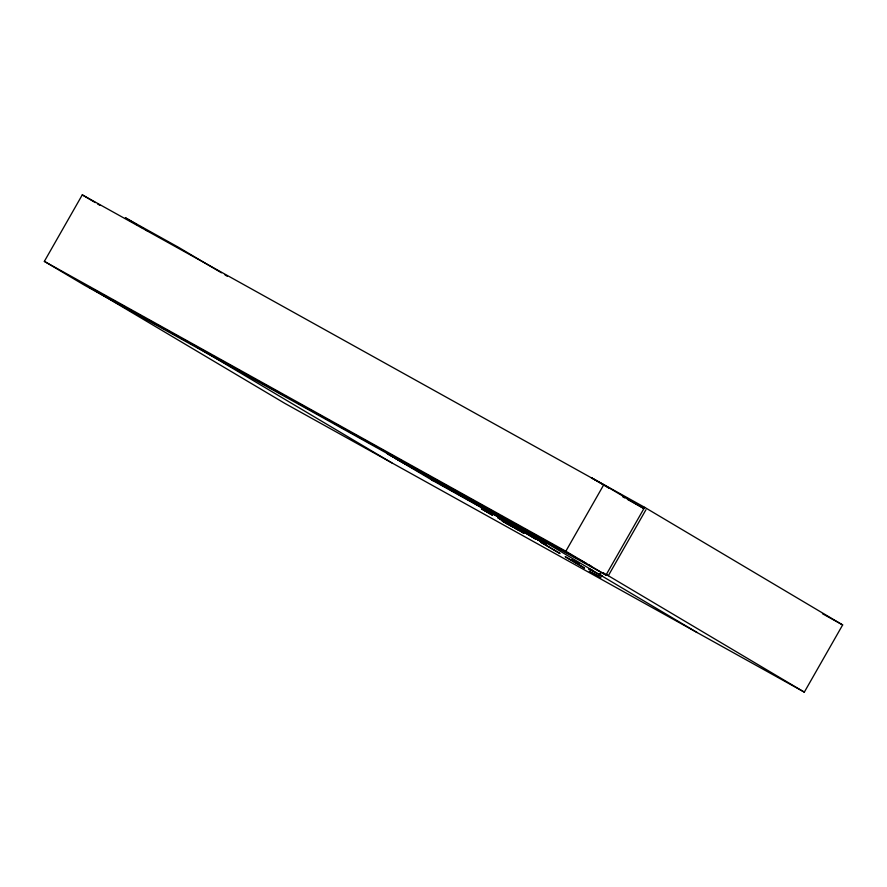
<?xml version="1.0" encoding="UTF-8"?>
<svg xmlns="http://www.w3.org/2000/svg" width="887" height="887" viewBox="0 0 887 887"><rect width="100%" height="100%" fill="white"/><g stroke="black" fill="none" stroke-linecap="round" stroke-linejoin="round"><path stroke-width="1.33" d="M503.206 517.886L502.641 517.631L503.971 518.185L492.906 511.888C494.536 512.387 490.145 510.857 493.46 512.209M539.551 539.185L541.724 540.305L541.159 540.017M539.917 539.496L530.426 533.952M598.736 574.454L602.029 576.062M466.462 496.775L459.533 493.083M463.635 495.534L459.167 492.728M530.382 533.641L531.346 534.395M433.033 478.304L437.856 481.186M408.907 465.564L406.146 464.156M482.683 509.471L492.584 515.258L481.375 508.717L491.387 514.294M452.492 490.467L460.386 494.902L452.259 490.311M571.416 559.697L579.555 564.287L571.638 559.83M609.047 488.216L591.252 477.649L644.638 507.32L605.998 575.075L84.498 285.215L44.35 261.377L82.28 194.863L603.781 484.723L643.929 508.573L627.32 499.337M450.784 488.172L454.543 490.522L450.108 487.65M511.987 526.556L502.075 520.946L513.473 527.299M510.258 523.629L510.735 522.798M521.456 528.563L516.023 525.536L521.922 528.829M531.446 534.539L529.095 533.198M546.015 544.396L538.154 539.95L546.348 544.474M605.998 575.075L565.839 551.226L603.781 484.723M589.156 569.022C586.861 567.602 594.623 571.483 591.574 570.319M599.634 574.044L598.559 574.443L602.417 576.439L601.885 576.162M599.468 574.865L600.022 573.889M600.488 574.177L600.266 575.33L600.654 574.266M645.969 509.715L608.349 575.663L606.475 574.621M506.688 519.416L697.559 632.797L804.321 692.137L842.65 624.936L644.638 507.32M398.274 459.732L397.642 459.433L401.401 461.451M419.252 471.396L410.371 466.429M431.137 478.015L429.851 477.361L431.858 478.625M509.038 524.017L506.344 522.532M515.136 525.913L525.747 531.945M522.676 532.244L513.795 527.277M529.284 533.342L527.998 532.677M540.006 540.438L528.774 534.218L532.599 536.568M543.254 542.611L541.968 541.946M524.638 531.169L514.637 525.547M429.474 476.53L423.099 472.937M454.288 491.387L466.185 498.095M508.983 524.051L509.759 524.627M543.166 542.644L544.396 543.454L543.177 542.8M531.258 534.24L529.007 533.231M539.196 538.986L541.724 540.305M456.228 492.607L455.275 492.052M575.386 561.992L574.477 561.46M387.065 453.567L388.273 454.155M398.196 459.954L395.646 458.524L399.361 460.53M398.962 460.386L400.081 460.896L398.906 460.22M409.96 466.418L408.009 465.165L409.739 466.019L408.608 465.22M410.448 466.662L420.371 472.261M503.949 519.649L512.453 524.439M528.02 532.688L518.075 527.089L518.551 527.421M515.89 526.545L512.442 524.428L514.726 525.736M507.841 523.563L508.994 524.195L497.851 517.753L499.071 518.418M529.206 533.519L530.448 534.174L529.151 533.353M511.921 526.346L511.466 525.991L513.817 527.288L512.653 526.667M539.906 540.693L532.078 536.424M539.884 540.671L541.114 541.292M523.796 533.109L521.434 531.823M588.635 568.722L592.472 570.74M542.245 542.312L543.232 542.888L534.473 537.855L535.892 538.697M408.563 465.132L409.373 465.542M420.338 471.973L429.873 477.361L428.465 476.507M408.763 465.83L409.594 466.274L400.059 460.885L401.489 461.706M419.152 471.596L419.983 472.05M431.071 478.226L431.869 478.658L422.356 473.259M454.266 491.365L455.497 491.975M465.387 497.751L466.629 498.405L466.152 498.073M513.839 525.115L514.671 525.57M529.24 533.519L530.049 533.941M508.961 524.206L509.792 524.649M522.576 532.444L523.408 532.887M426.747 474.977L427.623 475.476M487.695 512.475L486.298 511.533M407.787 464.976L408.94 465.586M409.229 465.797L410.393 466.44M421.159 472.383L422.301 473.026M455.474 491.975L456.617 492.618M454.709 491.642L465.42 497.773M529.24 533.542L518.518 527.41M523.452 530.703L524.594 531.335M499.037 518.407L506.355 522.543M590.875 569.909L600.177 575.275M461.118 494.103L452.625 489.347M622.574 496.698L624.947 498.017M822.482 613.726L842.65 624.936M44.35 261.377L565.839 551.226M88.911 286.911L91.461 288.342M93.712 289.583L100.918 293.597M103.324 294.927L105.863 296.347M112.937 300.272L115.454 301.68M117.738 302.944L124.945 306.946M127.351 308.288L131.054 310.35M133.449 311.681L140.645 315.683M143.04 317.014L145.446 318.344M147.841 319.675L155.037 323.677M157.387 324.986L164.638 329.01M167 330.319L169.439 331.683M171.801 332.991L179.03 337.016M181.414 338.335L188.621 342.349M191.027 343.679L193.887 345.287M195.839 346.362L204.764 351.341M205.507 351.729L210.807 354.689M213.224 356.031L215.641 357.383M221.218 360.455L225.298 362.75M227.715 364.091L234.966 368.127M235.709 368.515L239.8 370.81M245.377 373.893L247.795 375.234M253.094 378.195L255.511 379.536M257.917 380.878L260.334 382.219M262.752 383.572L265.169 384.914M265.912 385.302L274.837 390.28M275.58 390.679L282.831 394.704M285.248 396.045L287.665 397.387M297.788 403.042L305.039 407.066M305.782 407.466L314.708 412.444M315.45 412.832L322.702 416.868M325.108 418.209L329.199 420.505M334.776 423.576L337.193 424.928M337.659 425.195L344.91 429.23M347.327 430.572L354.578 434.597M355.321 434.996L362.561 439.021M364.978 440.362L369.07 442.657M371.487 443.999L373.904 445.341M374.647 445.74L377.064 447.081M381.155 449.376L384.781 451.383M387.198 452.736L394.438 456.761M395.181 457.16L402.432 461.185M404.849 462.526L408.94 464.821M411.357 466.163L413.774 467.504M414.517 467.904L416.934 469.245M419.351 470.587L426.104 474.423M427.057 474.889L434.308 478.925M435.051 479.313L443.977 484.291M444.72 484.69L448.811 486.974M451.228 488.316L458.468 492.352M466.928 497.053L474.179 501.077M476.596 502.419L483.847 506.455M484.59 506.843L488.67 509.138M489.413 509.537L498.339 514.504M503.151 517.188L500.734 515.835L504.304 518.008M510.225 521.112L512.764 522.521M514.97 523.751L522.088 527.71M524.461 529.029L528.386 531.213M529.206 531.668L537.988 536.546M540.394 537.888L544.629 540.238M545.206 540.56L552.413 544.563M554.807 545.904L568.345 553.421M569.232 553.909L576.65 558.034M578.845 559.253L586.141 563.312M588.447 564.598L590.886 565.95M602.75 572.536L605.267 573.944M418.952 470.62L426.237 474.678M428.554 475.986L434.453 479.257M388.805 454.111L388.184 453.756L398.141 459.754L396.955 459.089M396.101 458.158L395.48 457.803L403.219 462.382M402.798 461.927L402.177 461.584L409.572 465.952L408.996 465.631M410.093 465.974L409.461 465.631L417.212 470.199L416.58 469.855M438.145 481.43L431.57 477.55M425.183 475.11L397.764 459.821L433.111 480.754M440.251 484.058L511.455 524.339L431.581 479.9M440.019 483.969L493.904 513.917M589.866 571.461L589.267 571.128L592.505 573.057M594.368 573.967L597.605 575.896M595.177 574.543L595.776 574.876M600.277 577.382L600.876 577.714L597.594 575.763M697.093 632.52L284.683 403.286L89.033 287.089M464.289 497.119L461.307 495.456M513.95 525.481L505.202 520.469M531.18 535.726L538.764 540.061M534.395 537.633L535.815 538.42M508.561 524.505L507.054 523.796M521.456 531.834L512.708 526.823M463.469 495.534L463.979 495.789L459.022 492.828M427.113 475.676L428.687 476.541M401.39 461.451L402.964 462.338M458.014 493.394L459.577 494.281M395.646 458.535L387.475 453.822L396.977 459.1M415.049 469.323L416.624 470.21M413.353 468.081L414.983 469.012M402.953 462.338L406.157 464.167M537.367 539.296L541.99 541.957M516.755 528.962L518.496 530.138M521.944 529.384L523.507 530.293M525.015 530.969L526.59 531.878M458.246 493.394L459.821 494.303M503.239 521.002L500.257 519.283M515.28 528.342L516.855 529.251M515.857 526.401L517.287 527.233M527.521 532.2L519.095 527.299M519.372 527.887L520.525 528.563M533.342 537.156L534.495 537.855L532.522 536.679M464.178 496.92L465.342 497.607M422.378 473.27L419.085 471.429M409.284 465.974L410.47 466.673M221.451 272.808L178.775 247.451L125.389 217.781L137.252 224.832M225.01 274.926L227.382 276.334M139.614 226.24L143.173 228.347M145.546 229.755L147.918 231.163M82.28 194.863L95.275 202.58M97.637 203.988L99.998 205.385M606.309 574.521L804.321 692.137M492.374 513.063L508.728 522.787M423.631 473.048L429.862 476.652M423.653 474.257L441.549 484.823M197.457 347.416L391.899 462.903M524.505 531.169L525.803 531.967L525.326 531.668M539.817 540.493L540.671 541.015M505.224 520.492L503.938 519.704M522.51 532.267L523.807 533.065M511.888 526.324L512.741 526.834M408.719 465.076L409.761 465.742M398.075 459.71L398.962 460.275M592.139 572.78L592.849 573.202M597.96 576.04L592.494 572.924M525.259 530.925L530.725 533.963L525.259 530.925M515.092 526.08L513.939 525.459L515.092 526.113M519.139 529.251L516.079 527.554L535.493 538.963L519.139 529.251M543.676 543.831L540.615 542.123L560.03 553.543L543.676 543.831M568.212 558.4L565.152 556.703L584.577 568.123L568.212 558.4"/></g></svg>
